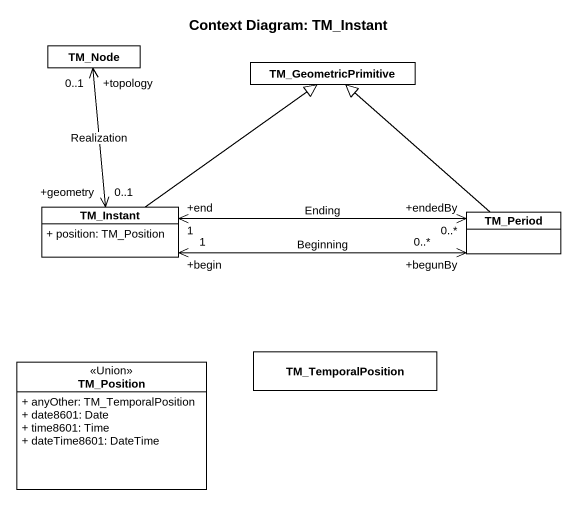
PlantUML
@startuml
title Context Diagram: TM_Instant
hide circle
hide empty members
skinparam classAttributeIconSize 0
class TM_Node
class TM_GeometricPrimitive
class TM_Instant {
  + position: TM_Position
}
class TM_Period
class TM_Position <<Union>> {
  + anyOther: TM_TemporalPosition
  + date8601: Date
  + time8601: Time
  + dateTime8601: DateTime
}
class TM_TemporalPosition
TM_Node "+topology\n0..1" <--> "+geometry\n0..1" TM_Instant : Realization
TM_Instant -up-|> TM_GeometricPrimitive
TM_Instant "+end\n1" <-right-> "+endedBy\n0..*" TM_Period : Ending
TM_Instant "+begin\n1" <-right-> "+begunBy\n0..*" TM_Period : Beginning
TM_Period -up-|> TM_GeometricPrimitive
@enduml
